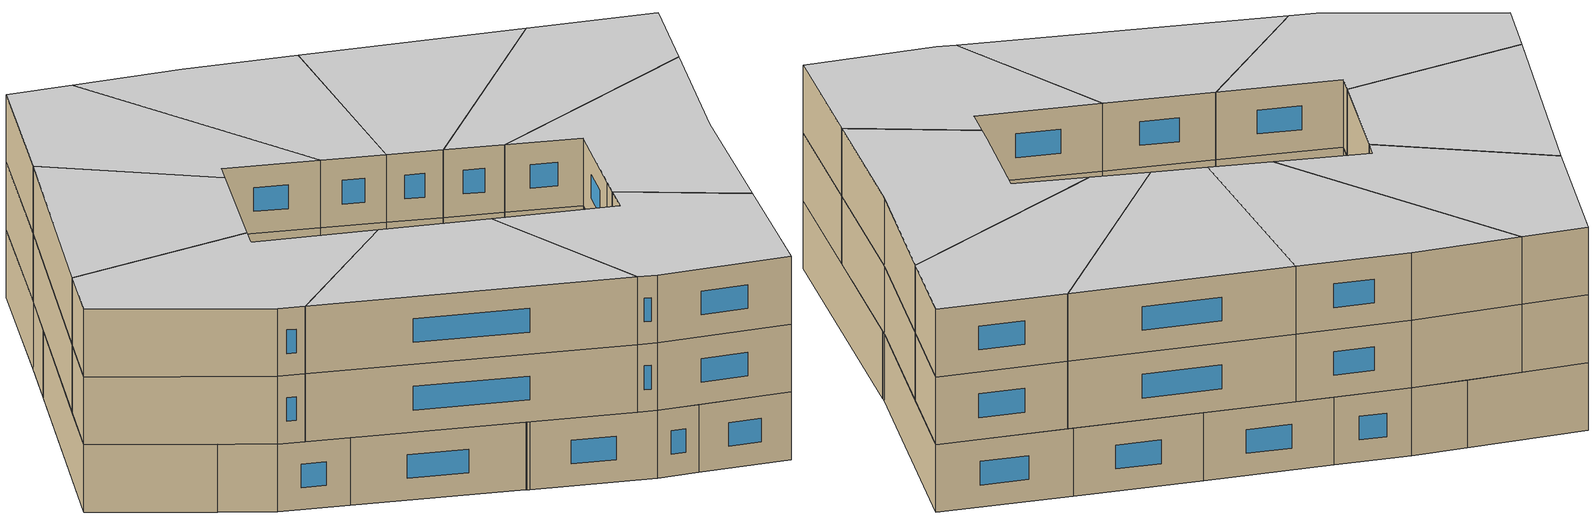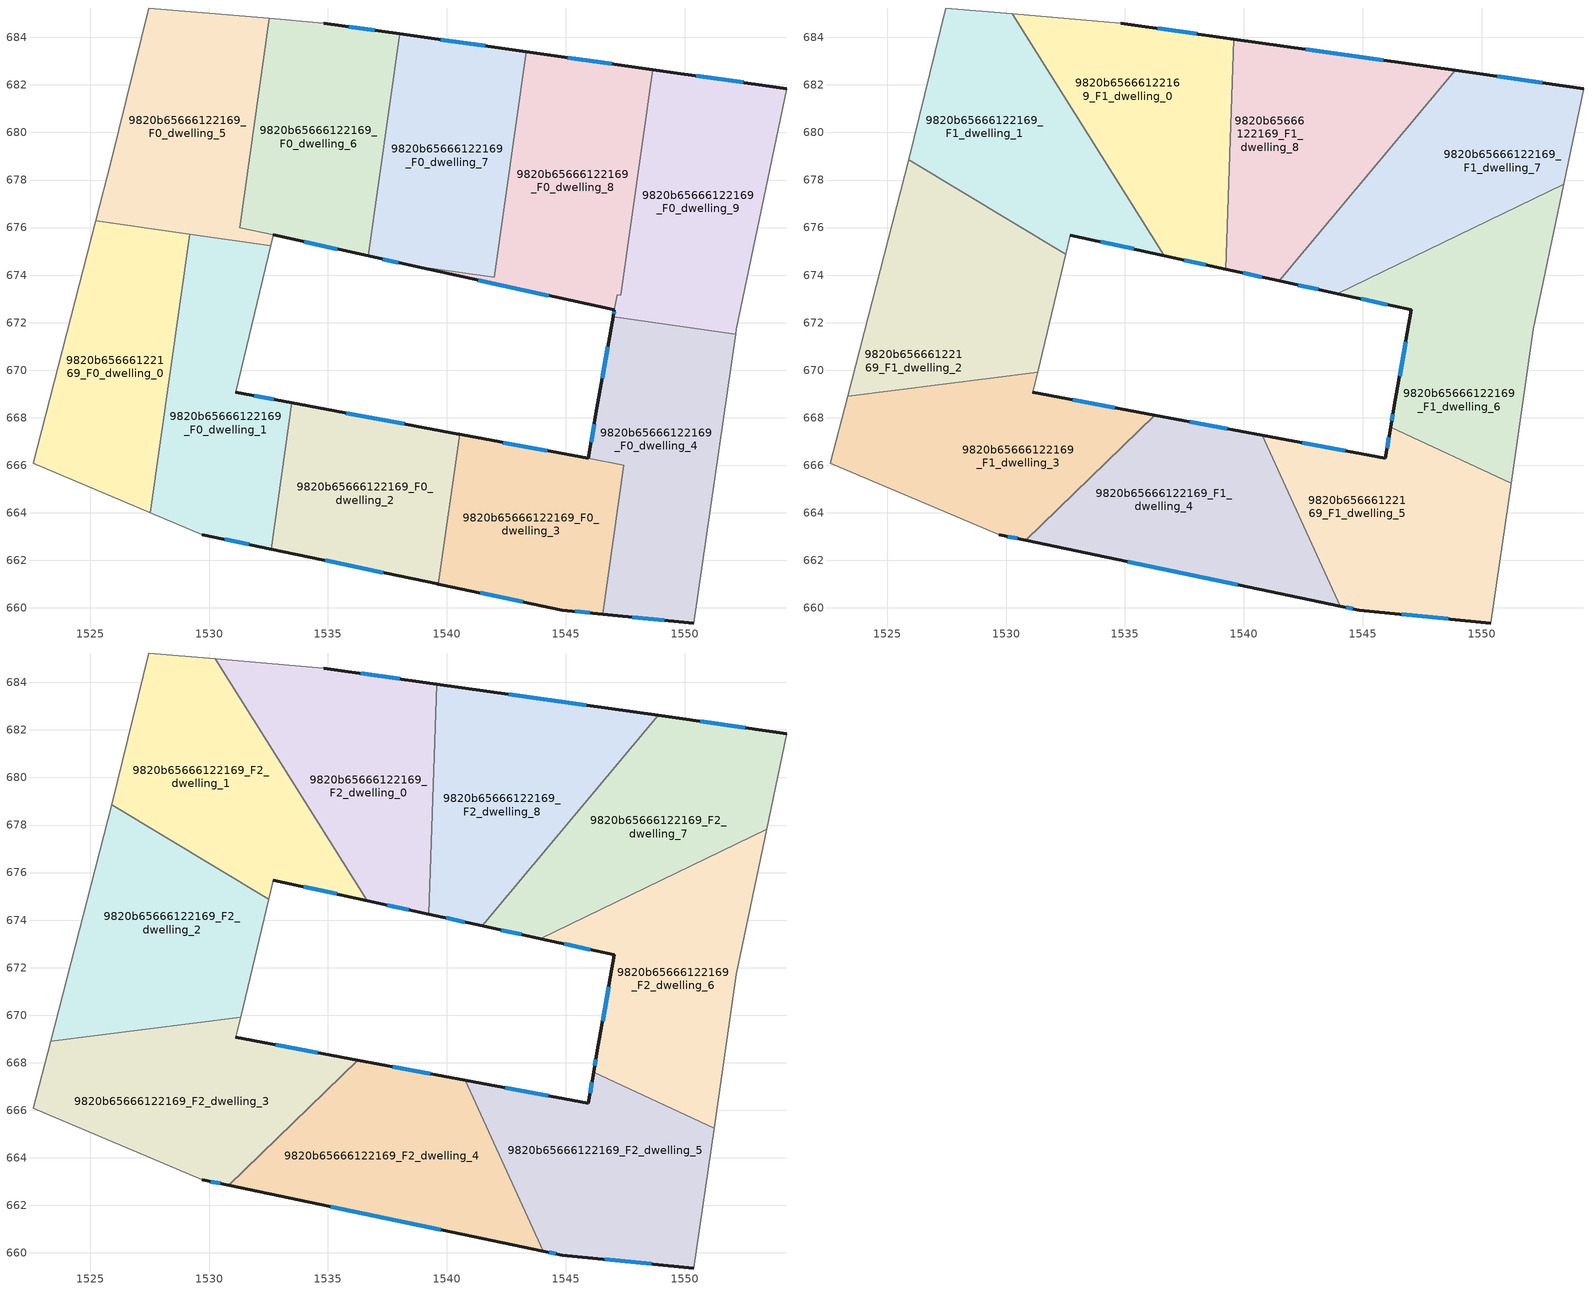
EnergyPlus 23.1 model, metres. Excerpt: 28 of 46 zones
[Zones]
9820b65666122169_F0_dwelling_0
 floor ground (EU_floor_Construction): 1529.19,675.73 1527.53,664 1522.6,666.08 1525.24,676.29 z0
 wall adiabatic (EU_wall_Construction): 1525.24,676.29 1522.6,666.08 1527.53,664 1529.19,675.73 z0:3
 wall to 9820b65666122169_F0_dwelling_5 (EU_wall_Construction): 1529.19,675.73 1525.24,676.29 z0:3
9820b65666122169_F0_dwelling_1
 floor ground (EU_floor_Construction): 1532.59,675.24 1531.13,669.07 1533.48,668.63 1532.61,662.47 1529.72,663.08 1527.53,664 1529.19,675.72 z0
 wall outside (EU_wall_Construction): 1529.72,663.08 1532.61,662.47 / 1533.48,668.63 1531.13,669.07 z0:3
 wall to 9820b65666122169_F0_dwelling_2 (EU_wall_Construction): 1532.61,662.47 1533.48,668.63 z0:3
 wall adiabatic (EU_wall_Construction): 1529.19,675.72 1527.53,664 1529.72,663.08 / 1531.13,669.07 1532.59,675.24 z0:3
 wall to 9820b65666122169_F0_dwelling_5 (EU_wall_Construction): 1532.59,675.24 1529.19,675.72 z0:3
 window (EU_Window_Construction): 1530.66,662.88 1531.67,662.67 / 1532.72,668.77 1531.9,668.92 z0.98:2.02
9820b65666122169_F0_dwelling_2
 floor ground (EU_floor_Construction): 1540.5,667.31 1540.55,667.3 1539.65,661 1539.6,661.01 1532.61,662.47 1533.48,668.63 z0
 wall outside (EU_wall_Construction): 1540.55,667.3 1540.5,667.31 1533.48,668.63 / 1532.61,662.47 1539.6,661.01 1539.65,661 z0:3
 wall to 9820b65666122169_F0_dwelling_3 (EU_wall_Construction): 1539.65,661 1540.55,667.3 z0:3
 window (EU_Window_Construction): 1538.21,667.74 1535.76,668.2 / 1534.88,662 1537.33,661.48 z0.98:2.02
9820b65666122169_F0_dwelling_3
 floor ground (EU_floor_Construction): 1547.45,666.01 1546.56,659.74 1544.85,659.91 1539.75,660.98 1539.65,661 1540.55,667.3 1540.64,667.28 z0
 wall outside (EU_wall_Construction): 1545.95,666.29 1540.64,667.28 1540.55,667.3 / 1539.65,661 1539.75,660.98 1544.85,659.91 1546.56,659.74 z0:3
 wall to 9820b65666122169_F0_dwelling_4 (EU_wall_Construction): 1547.45,666.01 1545.95,666.29 / 1546.56,659.74 1547.45,666 z0:3
 window (EU_Window_Construction): 1544.22,666.61 1542.37,666.96 / 1545.41,659.85 1546,659.79 / 1541.41,660.63 1543.19,660.25 z0.98:2.02
9820b65666122169_F0_dwelling_4
 floor ground (EU_floor_Construction): 1552.15,671.51 1550.39,659.37 1546.56,659.74 1547.45,666.01 1545.95,666.29 1546.31,668.41 1547,672.24 z0
 wall outside (EU_wall_Construction): 1546.56,659.74 1550.39,659.37 / 1547,672.24 1546.31,668.41 1545.95,666.29 z0:3
 wall to 9820b65666122169_F0_dwelling_9 (EU_wall_Construction): 1552.15,671.51 1547,672.24 z0:3
 wall adiabatic (EU_wall_Construction): 1550.39,659.37 1552.15,671.51 z0:3
 window (EU_Window_Construction): 1547.81,659.62 1549.15,659.49 / 1546.2,667.72 1546.07,666.98 / 1546.78,670.99 1546.54,669.65 z0.98:2.02
9820b65666122169_F0_dwelling_5
 floor ground (EU_floor_Construction): 1532.53,684.8 1531.28,676 1532.7,675.69 1532.59,675.24 1525.24,676.29 1525.89,678.82 1527.47,685.24 z0
 wall adiabatic (EU_wall_Construction): 1532.59,675.24 1532.69,675.69 / 1532.53,684.8 1527.47,685.24 1525.89,678.82 1525.24,676.29 z0:3
 wall to 9820b65666122169_F0_dwelling_6 (EU_wall_Construction): 1532.7,675.69 1531.28,676 1532.53,684.8 z0:3
9820b65666122169_F0_dwelling_6
 floor ground (EU_floor_Construction): 1538.01,684.15 1536.69,674.81 1531.28,676 1532.53,684.8 1534.83,684.6 z0
 wall outside (EU_wall_Construction): 1538.01,684.15 1534.83,684.6 / 1532.7,675.69 1536.69,674.81 z0:3
 wall adiabatic (EU_wall_Construction): 1534.83,684.6 1532.53,684.8 z0:3
 wall to 9820b65666122169_F0_dwelling_7 (EU_wall_Construction): 1536.69,674.81 1538.01,684.15 z0:3
 window (EU_Window_Construction): 1536.98,684.29 1535.87,684.45 / 1534,675.4 1535.39,675.1 z0.98:2.02
9820b65666122169_F0_dwelling_7
 floor ground (EU_floor_Construction): 1543.35,683.39 1542.01,673.91 1538.57,674.4 1536.69,674.81 1538.01,684.15 z0
 wall outside (EU_wall_Construction): 1536.69,674.81 1538.57,674.4 / 1543.35,683.39 1538.01,684.15 z0:3
 wall to 9820b65666122169_F0_dwelling_8 (EU_wall_Construction): 1538.57,674.4 1542.01,673.91 1543.35,683.39 z0:3
 window (EU_Window_Construction): 1537.3,674.67 1537.96,674.53 / 1541.62,683.64 1539.75,683.9 z0.98:2.02
9820b65666122169_F0_dwelling_8
 floor ground (EU_floor_Construction): 1548.67,682.64 1547.33,673.16 1547.17,673.18 1547.05,672.54 1538.57,674.4 1542.01,673.91 1543.35,683.39 z0
 wall outside (EU_wall_Construction): 1548.67,682.64 1543.35,683.39 / 1538.57,674.4 1547.05,672.54 z0:3
 wall to 9820b65666122169_F0_dwelling_9 (EU_wall_Construction): 1547.05,672.54 1547.17,673.18 1547.33,673.16 1548.67,682.64 z0:3
 window (EU_Window_Construction): 1546.94,682.89 1545.08,683.15 / 1541.33,673.79 1544.3,673.14 z0.98:2.02
 ceiling adiabatic (EU_roof_Construction): 1542.08,674.45 1548.62,682.28 1548.67,682.64 1543.35,683.39 z3
9820b65666122169_F0_dwelling_9
 floor ground (EU_floor_Construction): 1554.3,681.85 1552.18,671.72 1552.15,671.51 1547,672.24 1547.01,672.29 1547.17,673.18 1547.33,673.16 1548.67,682.64 z0
 wall outside (EU_wall_Construction): 1547.05,672.53 1547.01,672.29 1547,672.24 / 1554.3,681.85 1548.67,682.64 z0:3
 wall adiabatic (EU_wall_Construction): 1552.15,671.51 1552.18,671.72 1554.3,681.85 z0:3
 window (EU_Window_Construction): 1547.04,672.45 1547.02,672.37 / 1552.47,682.1 1550.5,682.38 z0.98:2.02
9820b65666122169_F1_dwelling_0
 floor to 9820b65666122169_F0_dwelling_6 (EU_floor_Construction): 1538.01,684.15 1536.69,674.81 1536.65,674.82 1532.13,682 1532.53,684.8 1534.83,684.6 z3
 floor to 9820b65666122169_F0_dwelling_5 (EU_floor_Construction): 1532.53,684.8 1532.13,682 1530.25,684.99 z3
 floor to 9820b65666122169_F0_dwelling_7 (EU_floor_Construction): 1539.57,683.93 1539.24,674.3 1538.57,674.4 1536.69,674.81 1538.01,684.15 z3
 floor to 9820b65666122169_F0_dwelling_8 (EU_floor_Construction): 1539.24,674.3 1539.23,674.25 1538.57,674.4 z3
 wall outside (EU_wall_Construction): 1536.65,674.82 1539.23,674.25 / 1539.57,683.93 1534.83,684.6 z3:6
 wall to 9820b65666122169_F1_dwelling_8 (EU_wall_Construction): 1539.23,674.25 1539.57,683.93 z3:6
 wall to 9820b65666122169_F1_dwelling_1 (EU_wall_Construction): 1530.25,684.99 1536.65,674.82 z3:6
 wall adiabatic (EU_wall_Construction): 1534.83,684.6 1530.25,684.99 z3:6
 window (EU_Window_Construction): 1537.49,674.63 1538.39,674.44 / 1538.03,684.14 1536.37,684.38 z3.98:5.02
9820b65666122169_F1_dwelling_1
 floor outside (EU_floor_Construction): 1536.65,674.82 1532.69,675.69 1531.28,676 z3
 floor to 9820b65666122169_F0_dwelling_5 (EU_floor_Construction): 1530.25,684.99 1532.13,682 1531.28,676 1532.69,675.69 1532.59,675.24 1531.69,675.37 1525.9,678.85 1527.47,685.24 z3
 floor to 9820b65666122169_F0_dwelling_6 (EU_floor_Construction): 1532.13,682 1536.65,674.82 1531.28,676 z3
 floor to 9820b65666122169_F0_dwelling_1 (EU_floor_Construction): 1532.59,675.24 1532.5,674.88 1531.69,675.36 z3
 wall outside (EU_wall_Construction): 1532.69,675.69 1536.65,674.82 z3:6
 wall adiabatic (EU_wall_Construction): 1532.5,674.88 1532.69,675.69 / 1530.25,684.99 1527.47,685.24 1525.9,678.85 z3:6
 wall to 9820b65666122169_F1_dwelling_2 (EU_wall_Construction): 1525.9,678.85 1532.5,674.88 z3:6
 window (EU_Window_Construction): 1533.98,675.4 1535.36,675.1 z3.98:5.02
9820b65666122169_F1_dwelling_2
 floor to 9820b65666122169_F0_dwelling_0 (EU_floor_Construction): 1529.19,675.73 1528.31,669.53 1523.33,668.9 1525.24,676.29 z3
 floor to 9820b65666122169_F0_dwelling_1 (EU_floor_Construction): 1532.5,674.88 1531.33,669.91 1528.31,669.53 1529.19,675.72 1531.69,675.36 z3
 floor to 9820b65666122169_F0_dwelling_5 (EU_floor_Construction): 1531.69,675.37 1525.24,676.29 1525.9,678.85 z3
 wall adiabatic (EU_wall_Construction): 1531.33,669.91 1532.5,674.88 / 1525.9,678.85 1523.33,668.9 z3:6
 wall to 9820b65666122169_F1_dwelling_3 (EU_wall_Construction): 1523.33,668.9 1531.33,669.91 z3:6
9820b65666122169_F1_dwelling_3
 floor to 9820b65666122169_F0_dwelling_1 (EU_floor_Construction): 1533.48,668.63 1532.95,664.91 1530.83,662.85 1529.72,663.08 1527.53,664 1528.31,669.53 1531.33,669.91 1531.13,669.07 z3
 floor to 9820b65666122169_F0_dwelling_0 (EU_floor_Construction): 1528.31,669.53 1527.53,664 1522.6,666.08 1523.33,668.9 z3
 floor to 9820b65666122169_F0_dwelling_2 (EU_floor_Construction): 1536.24,668.11 1532.95,664.91 1533.48,668.63 z3
 wall outside (EU_wall_Construction): 1536.24,668.11 1531.13,669.07 / 1529.72,663.08 1530.83,662.85 z3:6
 wall adiabatic (EU_wall_Construction): 1523.33,668.9 1522.6,666.08 1529.72,663.08 / 1531.13,669.07 1531.33,669.91 z3:6
 wall to 9820b65666122169_F1_dwelling_4 (EU_wall_Construction): 1530.83,662.85 1536.24,668.11 z3:6
 window (EU_Window_Construction): 1534.58,668.42 1532.8,668.75 / 1530.08,663 1530.47,662.92 z3.98:5.02
9820b65666122169_F1_dwelling_4
 floor to 9820b65666122169_F0_dwelling_2 (EU_floor_Construction): 1540.5,667.31 1540.51,667.31 1540.54,667.3 1539.65,661 1539.6,661.01 1532.61,662.47 1532.95,664.91 1536.24,668.11 z3
 floor to 9820b65666122169_F0_dwelling_1 (EU_floor_Construction): 1532.95,664.91 1532.61,662.47 1530.83,662.85 z3
 floor to 9820b65666122169_F0_dwelling_3 (EU_floor_Construction): 1540.78,667.26 1544.05,660.07 1539.75,660.98 1539.66,660.99 1539.65,661 1540.54,667.3 1540.57,667.3 1540.64,667.28 z3
 wall outside (EU_wall_Construction): 1540.78,667.26 1536.24,668.11 / 1530.83,662.85 1544.05,660.07 z3:6
 wall to 9820b65666122169_F1_dwelling_5 (EU_wall_Construction): 1544.05,660.07 1540.78,667.26 z3:6
 window (EU_Window_Construction): 1539.3,667.53 1537.72,667.83 / 1535.13,661.94 1539.75,660.97 z3.98:5.02
9820b65666122169_F1_dwelling_5
 floor to 9820b65666122169_F0_dwelling_3 (EU_floor_Construction): 1547.45,666 1546.56,659.74 1544.85,659.91 1544.05,660.07 1540.78,667.26 1545.95,666.29 z3
 floor to 9820b65666122169_F0_dwelling_4 (EU_floor_Construction): 1551.24,665.24 1550.39,659.37 1546.56,659.74 1547.45,666.01 1545.95,666.29 1546.18,667.61 z3
 wall outside (EU_wall_Construction): 1544.05,660.07 1544.85,659.91 1550.39,659.37 / 1546.18,667.61 1545.95,666.29 1540.78,667.26 z3:6
 wall to 9820b65666122169_F1_dwelling_6 (EU_wall_Construction): 1551.24,665.24 1546.18,667.61 z3:6
 wall adiabatic (EU_wall_Construction): 1550.39,659.37 1551.24,665.24 z3:6
 window (EU_Window_Construction): 1544.31,660.02 1544.59,659.96 / 1544.27,666.6 1542.46,666.94 / 1546.1,667.18 1546.03,666.71 / 1546.65,659.73 1548.59,659.54 z3.98:5.02
9820b65666122169_F1_dwelling_6
 floor to 9820b65666122169_F0_dwelling_4 (EU_floor_Construction): 1552.15,671.51 1551.24,665.24 1546.18,667.61 1546.31,668.41 1547,672.24 z3
 floor to 9820b65666122169_F0_dwelling_9 (EU_floor_Construction): 1553.46,677.83 1552.18,671.72 1552.15,671.51 1547,672.24 1547.01,672.28 1547.01,672.31 1547.17,673.18 1547.33,673.16 1547.59,674.99 z3
 floor to 9820b65666122169_F0_dwelling_8 (EU_floor_Construction): 1547.59,674.99 1547.33,673.16 1547.17,673.18 1547.05,672.54 1543.93,673.22 z3
 wall outside (EU_wall_Construction): 1543.93,673.22 1547.05,672.54 1546.31,668.41 1546.18,667.61 z3:6
 wall to 9820b65666122169_F1_dwelling_7 (EU_wall_Construction): 1553.46,677.83 1543.93,673.22 z3:6
 wall adiabatic (EU_wall_Construction): 1551.24,665.24 1552.18,671.72 1553.46,677.83 z3:6
 window (EU_Window_Construction): 1546.27,668.15 1546.22,667.87 / 1546.81,671.19 1546.55,669.75 / 1544.94,673 1546.04,672.76 z3.98:5.02
9820b65666122169_F1_dwelling_7
 floor to 9820b65666122169_F0_dwelling_9 (EU_floor_Construction): 1554.3,681.85 1553.46,677.83 1547.59,674.99 1548.62,682.28 1548.9,682.61 z3
 floor to 9820b65666122169_F0_dwelling_7 (EU_floor_Construction): 1542.08,674.45 1542.01,673.91 1541.67,673.96 z3
 floor to 9820b65666122169_F0_dwelling_8 (EU_floor_Construction): 1548.62,682.28 1547.59,674.99 1543.93,673.22 1541.5,673.75 1541.67,673.96 1542.01,673.91 1542.08,674.45 z3
 wall outside (EU_wall_Construction): 1541.5,673.75 1543.93,673.22 / 1554.3,681.85 1548.9,682.61 z3:6
 wall to 9820b65666122169_F1_dwelling_8 (EU_wall_Construction): 1548.9,682.61 1541.5,673.75 z3:6
 wall adiabatic (EU_wall_Construction): 1553.46,677.83 1554.3,681.85 z3:6
 window (EU_Window_Construction): 1542.29,673.58 1543.14,673.4 / 1552.54,682.09 1550.66,682.36 z3.98:5.02
9820b65666122169_F1_dwelling_8
 floor to 9820b65666122169_F0_dwelling_7 (EU_floor_Construction): 1543.35,683.39 1542.08,674.45 1541.67,673.96 1539.24,674.3 1539.57,683.93 z3
 floor to 9820b65666122169_F0_dwelling_8 (EU_floor_Construction): 1541.67,673.96 1541.5,673.75 1539.23,674.25 1539.24,674.3 z3
 floor to 9820b65666122169_F0_dwelling_9 (EU_floor_Construction): 1548.9,682.61 1548.62,682.28 1548.67,682.64 z3
 floor adiabatic (EU_floor_Construction): 1548.9,682.61 1548.67,682.64 1548.62,682.28 1542.08,674.45 1543.35,683.39 z3
 wall outside (EU_wall_Construction): 1539.23,674.25 1541.5,673.75 / 1548.9,682.61 1539.57,683.93 z3:6
 window (EU_Window_Construction): 1539.97,674.09 1540.76,673.92 / 1545.86,683.04 1542.61,683.5 z3.98:5.02
9820b65666122169_F2_dwelling_0
 floor to 9820b65666122169_F1_dwelling_0 (EU_floor_Construction): 1539.57,683.93 1539.23,674.25 1536.65,674.82 1530.25,684.99 1534.83,684.6 z6
 wall outside (EU_wall_Construction): 1536.65,674.82 1539.23,674.25 / 1539.57,683.93 1534.83,684.6 z6:9
 wall to 9820b65666122169_F2_dwelling_8 (EU_wall_Construction): 1539.23,674.25 1539.57,683.93 z6:9
 wall to 9820b65666122169_F2_dwelling_1 (EU_wall_Construction): 1530.25,684.99 1536.65,674.82 z6:9
 wall adiabatic (EU_wall_Construction): 1534.83,684.6 1530.25,684.99 z6:9
 window (EU_Window_Construction): 1537.49,674.63 1538.39,674.44 / 1538.03,684.14 1536.37,684.38 z6.98:8.02
 ceiling to 9820b65666122169_F3_dwelling_0 (EU_floor_Construction): 1539.23,674.25 1539.57,683.93 1534.83,684.6 1530.25,684.99 1536.65,674.82 z9
9820b65666122169_F2_dwelling_1
 floor to 9820b65666122169_F1_dwelling_1 (EU_floor_Construction): 1530.25,684.99 1536.65,674.82 1532.69,675.69 1532.5,674.88 1525.9,678.85 1527.47,685.24 z6
 wall outside (EU_wall_Construction): 1532.69,675.69 1536.65,674.82 z6:9
 wall adiabatic (EU_wall_Construction): 1532.5,674.88 1532.69,675.69 / 1530.25,684.99 1527.47,685.24 1525.9,678.85 z6:9
 wall to 9820b65666122169_F2_dwelling_2 (EU_wall_Construction): 1525.9,678.85 1532.5,674.88 z6:9
 window (EU_Window_Construction): 1533.98,675.4 1535.36,675.1 z6.98:8.02
 ceiling to 9820b65666122169_F3_dwelling_1 (EU_floor_Construction): 1536.65,674.82 1530.25,684.99 1527.47,685.24 1525.9,678.85 1532.5,674.88 1532.69,675.69 z9
9820b65666122169_F2_dwelling_2
 floor to 9820b65666122169_F1_dwelling_2 (EU_floor_Construction): 1532.5,674.88 1531.33,669.91 1523.33,668.9 1525.9,678.85 z6
 wall adiabatic (EU_wall_Construction): 1531.33,669.91 1532.5,674.88 / 1525.9,678.85 1523.33,668.9 z6:9
 wall to 9820b65666122169_F2_dwelling_3 (EU_wall_Construction): 1523.33,668.9 1531.33,669.91 z6:9
 ceiling to 9820b65666122169_F3_dwelling_2 (EU_floor_Construction): 1531.33,669.91 1532.5,674.88 1525.9,678.85 1523.33,668.9 z9
9820b65666122169_F2_dwelling_3
 floor to 9820b65666122169_F1_dwelling_3 (EU_floor_Construction): 1536.24,668.11 1530.83,662.85 1529.72,663.08 1522.6,666.08 1523.33,668.9 1531.33,669.91 1531.13,669.07 z6
 wall outside (EU_wall_Construction): 1536.24,668.11 1531.13,669.07 / 1529.72,663.08 1530.83,662.85 z6:9
 wall adiabatic (EU_wall_Construction): 1523.33,668.9 1522.6,666.08 1529.72,663.08 / 1531.13,669.07 1531.33,669.91 z6:9
 wall to 9820b65666122169_F2_dwelling_4 (EU_wall_Construction): 1530.83,662.85 1536.24,668.11 z6:9
 window (EU_Window_Construction): 1534.58,668.42 1532.8,668.75 / 1530.08,663 1530.47,662.92 z6.98:8.02
 ceiling to 9820b65666122169_F3_dwelling_3 (EU_floor_Construction): 1536.24,668.11 1531.13,669.07 1531.33,669.91 1523.33,668.9 1522.6,666.08 1529.72,663.08 1530.83,662.85 z9
9820b65666122169_F2_dwelling_4
 floor to 9820b65666122169_F1_dwelling_4 (EU_floor_Construction): 1540.78,667.26 1544.05,660.07 1530.83,662.85 1536.24,668.11 z6
 wall outside (EU_wall_Construction): 1540.78,667.26 1536.24,668.11 / 1530.83,662.85 1544.05,660.07 z6:9
 wall to 9820b65666122169_F2_dwelling_5 (EU_wall_Construction): 1544.05,660.07 1540.78,667.26 z6:9
 window (EU_Window_Construction): 1539.3,667.53 1537.72,667.83 / 1535.13,661.94 1539.75,660.97 z6.98:8.02
 ceiling to 9820b65666122169_F3_dwelling_4 (EU_floor_Construction): 1544.05,660.07 1540.78,667.26 1536.24,668.11 1530.83,662.85 z9
9820b65666122169_F2_dwelling_5
 floor to 9820b65666122169_F1_dwelling_5 (EU_floor_Construction): 1551.24,665.24 1550.39,659.37 1544.85,659.91 1544.05,660.07 1540.78,667.26 1545.95,666.29 1546.18,667.61 z6
 wall outside (EU_wall_Construction): 1544.05,660.07 1544.85,659.91 1550.39,659.37 / 1546.18,667.61 1545.95,666.29 1540.78,667.26 z6:9
 wall to 9820b65666122169_F2_dwelling_6 (EU_wall_Construction): 1551.24,665.24 1546.18,667.61 z6:9
 wall adiabatic (EU_wall_Construction): 1550.39,659.37 1551.24,665.24 z6:9
 window (EU_Window_Construction): 1544.31,660.02 1544.59,659.96 / 1544.27,666.6 1542.46,666.94 / 1546.1,667.18 1546.03,666.71 / 1546.65,659.73 1548.59,659.54 z6.98:8.02
 ceiling to 9820b65666122169_F3_dwelling_5 (EU_floor_Construction): 1550.39,659.37 1551.24,665.24 1546.18,667.61 1545.95,666.29 1540.78,667.26 1544.05,660.07 1544.85,659.91 z9
9820b65666122169_F2_dwelling_6
 floor to 9820b65666122169_F1_dwelling_6 (EU_floor_Construction): 1553.46,677.83 1552.18,671.72 1551.24,665.24 1546.18,667.61 1546.31,668.41 1547.05,672.54 1543.93,673.22 z6
 wall outside (EU_wall_Construction): 1543.93,673.22 1547.05,672.54 1546.31,668.41 1546.18,667.61 z6:9
 wall to 9820b65666122169_F2_dwelling_7 (EU_wall_Construction): 1553.46,677.83 1543.93,673.22 z6:9
 wall adiabatic (EU_wall_Construction): 1551.24,665.24 1552.18,671.72 1553.46,677.83 z6:9
 window (EU_Window_Construction): 1546.27,668.15 1546.22,667.87 / 1546.81,671.19 1546.55,669.75 / 1544.94,673 1546.04,672.76 z6.98:8.02
 ceiling to 9820b65666122169_F3_dwelling_6 (EU_floor_Construction): 1551.24,665.24 1552.18,671.72 1553.46,677.83 1543.93,673.22 1547.05,672.54 1546.31,668.41 1546.18,667.61 z9
9820b65666122169_F2_dwelling_7
 floor to 9820b65666122169_F1_dwelling_7 (EU_floor_Construction): 1554.3,681.85 1553.46,677.83 1543.93,673.22 1541.5,673.75 1548.9,682.61 z6
 wall outside (EU_wall_Construction): 1541.5,673.75 1543.93,673.22 / 1554.3,681.85 1548.9,682.61 z6:9
 wall to 9820b65666122169_F2_dwelling_8 (EU_wall_Construction): 1548.9,682.61 1541.5,673.75 z6:9
 wall adiabatic (EU_wall_Construction): 1553.46,677.83 1554.3,681.85 z6:9
 window (EU_Window_Construction): 1542.29,673.58 1543.14,673.4 / 1552.54,682.09 1550.66,682.36 z6.98:8.02
 ceiling to 9820b65666122169_F3_dwelling_7 (EU_floor_Construction): 1553.46,677.83 1554.3,681.85 1548.9,682.61 1541.5,673.75 1543.93,673.22 z9
9820b65666122169_F2_dwelling_8
 floor to 9820b65666122169_F1_dwelling_8 (EU_floor_Construction): 1548.9,682.61 1541.5,673.75 1539.23,674.25 1539.57,683.93 z6
 wall outside (EU_wall_Construction): 1539.23,674.25 1541.5,673.75 / 1548.9,682.61 1539.57,683.93 z6:9
 window (EU_Window_Construction): 1539.97,674.09 1540.76,673.92 / 1545.86,683.04 1542.61,683.5 z6.98:8.02
 ceiling to 9820b65666122169_F3_dwelling_8 (EU_floor_Construction): 1541.5,673.75 1548.9,682.61 1539.57,683.93 1539.23,674.25 z9
[Building]
EU S2 Campaign: North Axis=0; Terrain=City; Solar Distribution=FullExterior
[Site:Location]
Bologna: Latitude=44.5; Longitude=11.25; Time Zone=1; Elevation=37
[SizingPeriod:WeatherFileDays]
AnnualSizingPeriod: Begin Month=1; Begin Day of Month=1; End Month=12; End Day of Month=31; Day of Week for Start Day=Monday; Use Weather File Daylight Saving Period=No; Use Weather File Rain and Snow Indicators=No
[MATERIAL]
EU_InternalMass_Material: Roughness=MediumRough; Thickness=0.1; Conductivity=1; Density=1800; Specific Heat=900; Thermal Absorptance=0.9; Solar Absorptance=0.7; Visible Absorptance=0.7
[MATERIAL:NOMASS] Roughness=MediumRough; Thermal Absorptance=0.9; Solar Absorptance=0.7; Visible Absorptance=0.7
Name | Thermal Resistance
EU_wall_NoMass | 0.905828
EU_roof_NoMass | 0.37593
EU_floor_NoMass | 0.67114
[WINDOWMATERIAL:SIMPLEGLAZINGSYSTEM]
EU_Window_SimpleGlazing: UFactor=4.52486; Solar Heat Gain Coefficient=0.85; Visible Transmittance=0.85
[CONSTRUCTION]
EU_wall_Construction: EU_wall_NoMass
EU_roof_Construction: EU_roof_NoMass
EU_floor_Construction: EU_floor_NoMass
EU_Window_Construction: EU_Window_SimpleGlazing
EU_InternalMass_Construction: EU_InternalMass_Material
[ZONE] Type=1; Multiplier=1; Ceiling Height=autocalculate; Floor Area=autocalculate; Part of Total Floor Area=Yes
Name | Volume
9820b65666122169_F0_dwelling_0 | 154.436
9820b65666122169_F1_dwelling_0; 9820b65666122169_F2_dwelling_0 | 171.598
9820b65666122169_F0_dwelling_1 | 154.401
9820b65666122169_F1_dwelling_1; 9820b65666122169_F2_dwelling_1 | 171.623
9820b65666122169_F0_dwelling_2 | 135.55
9820b65666122169_F1_dwelling_2; 9820b65666122169_F2_dwelling_2 | 171.595
9820b65666122169_F0_dwelling_3 | 135.114
9820b65666122169_F1_dwelling_3; 9820b65666122169_F2_dwelling_3 | 171.621
9820b65666122169_F0_dwelling_4 | 169.349
9820b65666122169_F1_dwelling_4; 9820b65666122169_F2_dwelling_4 | 171.599
9820b65666122169_F0_dwelling_5 | 156.703
9820b65666122169_F1_dwelling_5; 9820b65666122169_F2_dwelling_5 | 171.614
9820b65666122169_F0_dwelling_6 | 152.221
9820b65666122169_F1_dwelling_6; 9820b65666122169_F2_dwelling_6 | 171.615
9820b65666122169_F0_dwelling_7 | 154.478
9820b65666122169_F1_dwelling_7; 9820b65666122169_F2_dwelling_7 | 171.602
9820b65666122169_F0_dwelling_8 | 162.919
9820b65666122169_F1_dwelling_8; 9820b65666122169_F2_dwelling_8 | 171.609
9820b65666122169_F0_dwelling_9 | 169.274
[INTERNALMASS] Construction=EU_InternalMass_Construction
Name | Zone or ZoneList | Surface Area
9820b65666122169_F0_dwelling_0_EU_InternalMass | 9820b65666122169_F0_dwelling_0 | 51.4787
9820b65666122169_F0_dwelling_1_EU_InternalMass | 9820b65666122169_F0_dwelling_1 | 51.4671
9820b65666122169_F0_dwelling_2_EU_InternalMass | 9820b65666122169_F0_dwelling_2 | 45.1818
9820b65666122169_F0_dwelling_3_EU_InternalMass | 9820b65666122169_F0_dwelling_3 | 45.0384
9820b65666122169_F0_dwelling_4_EU_InternalMass | 9820b65666122169_F0_dwelling_4 | 56.4462
9820b65666122169_F0_dwelling_5_EU_InternalMass | 9820b65666122169_F0_dwelling_5 | 52.2351
9820b65666122169_F0_dwelling_6_EU_InternalMass | 9820b65666122169_F0_dwelling_6 | 50.7519
9820b65666122169_F0_dwelling_7_EU_InternalMass | 9820b65666122169_F0_dwelling_7 | 51.493
9820b65666122169_F0_dwelling_8_EU_InternalMass | 9820b65666122169_F0_dwelling_8 | 54.306
9820b65666122169_F0_dwelling_9_EU_InternalMass | 9820b65666122169_F0_dwelling_9 | 56.4284
9820b65666122169_F1_dwelling_0_EU_InternalMass | 9820b65666122169_F1_dwelling_0 | 57.1995
9820b65666122169_F1_dwelling_1_EU_InternalMass | 9820b65666122169_F1_dwelling_1 | 57.2081
9820b65666122169_F1_dwelling_2_EU_InternalMass | 9820b65666122169_F1_dwelling_2 | 57.1983
9820b65666122169_F1_dwelling_3_EU_InternalMass | 9820b65666122169_F1_dwelling_3 | 57.2068
9820b65666122169_F1_dwelling_4_EU_InternalMass | 9820b65666122169_F1_dwelling_4 | 57.1999
9820b65666122169_F1_dwelling_5_EU_InternalMass | 9820b65666122169_F1_dwelling_5 | 57.2049
9820b65666122169_F1_dwelling_6_EU_InternalMass | 9820b65666122169_F1_dwelling_6 | 57.2048
9820b65666122169_F1_dwelling_7_EU_InternalMass | 9820b65666122169_F1_dwelling_7 | 57.2003
9820b65666122169_F1_dwelling_8_EU_InternalMass | 9820b65666122169_F1_dwelling_8 | 57.2032
9820b65666122169_F2_dwelling_0_EU_InternalMass | 9820b65666122169_F2_dwelling_0 | 57.1995
9820b65666122169_F2_dwelling_1_EU_InternalMass | 9820b65666122169_F2_dwelling_1 | 57.2081
9820b65666122169_F2_dwelling_2_EU_InternalMass | 9820b65666122169_F2_dwelling_2 | 57.1983
9820b65666122169_F2_dwelling_3_EU_InternalMass | 9820b65666122169_F2_dwelling_3 | 57.2068
9820b65666122169_F2_dwelling_4_EU_InternalMass | 9820b65666122169_F2_dwelling_4 | 57.1999
9820b65666122169_F2_dwelling_5_EU_InternalMass | 9820b65666122169_F2_dwelling_5 | 57.2049
9820b65666122169_F2_dwelling_6_EU_InternalMass | 9820b65666122169_F2_dwelling_6 | 57.2048
9820b65666122169_F2_dwelling_7_EU_InternalMass | 9820b65666122169_F2_dwelling_7 | 57.2003
9820b65666122169_F2_dwelling_8_EU_InternalMass | 9820b65666122169_F2_dwelling_8 | 57.2032
[OTHEREQUIPMENT] Fuel Type=Electricity; Design Level Calculation Method=Watts/Area; Power per Zone Floor Area=1; Fraction Latent=0; Fraction Radiant=0; Fraction Lost=0; Carbon Dioxide Generation Rate=0; EndUse Subcategory=EU_Step8_InternalGains
Name | Zone or ZoneList or Space or SpaceList | Schedule
EU_Step8_InternalGain_9820b65666122169_F0_dwelling_0_f000 | 9820b65666122169_F0_dwelling_0 | EU_Step8_GainSchedule_9820b65666122169_F0_dwelling_0_f000
EU_Step8_InternalGain_9820b65666122169_F0_dwelling_1_f000 | 9820b65666122169_F0_dwelling_1 | EU_Step8_GainSchedule_9820b65666122169_F0_dwelling_1_f000
EU_Step8_InternalGain_9820b65666122169_F0_dwelling_2_f000 | 9820b65666122169_F0_dwelling_2 | EU_Step8_GainSchedule_9820b65666122169_F0_dwelling_2_f000
EU_Step8_InternalGain_9820b65666122169_F0_dwelling_3_f000 | 9820b65666122169_F0_dwelling_3 | EU_Step8_GainSchedule_9820b65666122169_F0_dwelling_3_f000
EU_Step8_InternalGain_9820b65666122169_F0_dwelling_4_f000 | 9820b65666122169_F0_dwelling_4 | EU_Step8_GainSchedule_9820b65666122169_F0_dwelling_4_f000
EU_Step8_InternalGain_9820b65666122169_F0_dwelling_5_f000 | 9820b65666122169_F0_dwelling_5 | EU_Step8_GainSchedule_9820b65666122169_F0_dwelling_5_f000
EU_Step8_InternalGain_9820b65666122169_F0_dwelling_6_f000 | 9820b65666122169_F0_dwelling_6 | EU_Step8_GainSchedule_9820b65666122169_F0_dwelling_6_f000
EU_Step8_InternalGain_9820b65666122169_F0_dwelling_7_f000 | 9820b65666122169_F0_dwelling_7 | EU_Step8_GainSchedule_9820b65666122169_F0_dwelling_7_f000
EU_Step8_InternalGain_9820b65666122169_F0_dwelling_8_f000 | 9820b65666122169_F0_dwelling_8 | EU_Step8_GainSchedule_9820b65666122169_F0_dwelling_8_f000
EU_Step8_InternalGain_9820b65666122169_F0_dwelling_9_f000 | 9820b65666122169_F0_dwelling_9 | EU_Step8_GainSchedule_9820b65666122169_F0_dwelling_9_f000
EU_Step8_InternalGain_9820b65666122169_F1_dwelling_0_f000 | 9820b65666122169_F1_dwelling_0 | EU_Step8_GainSchedule_9820b65666122169_F1_dwelling_0_f000
EU_Step8_InternalGain_9820b65666122169_F1_dwelling_1_f000 | 9820b65666122169_F1_dwelling_1 | EU_Step8_GainSchedule_9820b65666122169_F1_dwelling_1_f000
EU_Step8_InternalGain_9820b65666122169_F1_dwelling_2_f000 | 9820b65666122169_F1_dwelling_2 | EU_Step8_GainSchedule_9820b65666122169_F1_dwelling_2_f000
EU_Step8_InternalGain_9820b65666122169_F1_dwelling_3_f000 | 9820b65666122169_F1_dwelling_3 | EU_Step8_GainSchedule_9820b65666122169_F1_dwelling_3_f000
EU_Step8_InternalGain_9820b65666122169_F1_dwelling_4_f000 | 9820b65666122169_F1_dwelling_4 | EU_Step8_GainSchedule_9820b65666122169_F1_dwelling_4_f000
EU_Step8_InternalGain_9820b65666122169_F1_dwelling_5_f000 | 9820b65666122169_F1_dwelling_5 | EU_Step8_GainSchedule_9820b65666122169_F1_dwelling_5_f000
EU_Step8_InternalGain_9820b65666122169_F1_dwelling_6_f000 | 9820b65666122169_F1_dwelling_6 | EU_Step8_GainSchedule_9820b65666122169_F1_dwelling_6_f000
EU_Step8_InternalGain_9820b65666122169_F1_dwelling_7_f000 | 9820b65666122169_F1_dwelling_7 | EU_Step8_GainSchedule_9820b65666122169_F1_dwelling_7_f000
EU_Step8_InternalGain_9820b65666122169_F1_dwelling_8_f000 | 9820b65666122169_F1_dwelling_8 | EU_Step8_GainSchedule_9820b65666122169_F1_dwelling_8_f000
EU_Step8_InternalGain_9820b65666122169_F2_dwelling_0_f000 | 9820b65666122169_F2_dwelling_0 | EU_Step8_GainSchedule_9820b65666122169_F2_dwelling_0_f000
EU_Step8_InternalGain_9820b65666122169_F2_dwelling_1_f000 | 9820b65666122169_F2_dwelling_1 | EU_Step8_GainSchedule_9820b65666122169_F2_dwelling_1_f000
EU_Step8_InternalGain_9820b65666122169_F2_dwelling_2_f000 | 9820b65666122169_F2_dwelling_2 | EU_Step8_GainSchedule_9820b65666122169_F2_dwelling_2_f000
EU_Step8_InternalGain_9820b65666122169_F2_dwelling_3_f000 | 9820b65666122169_F2_dwelling_3 | EU_Step8_GainSchedule_9820b65666122169_F2_dwelling_3_f000
EU_Step8_InternalGain_9820b65666122169_F2_dwelling_4_f000 | 9820b65666122169_F2_dwelling_4 | EU_Step8_GainSchedule_9820b65666122169_F2_dwelling_4_f000
EU_Step8_InternalGain_9820b65666122169_F2_dwelling_5_f000 | 9820b65666122169_F2_dwelling_5 | EU_Step8_GainSchedule_9820b65666122169_F2_dwelling_5_f000
EU_Step8_InternalGain_9820b65666122169_F2_dwelling_6_f000 | 9820b65666122169_F2_dwelling_6 | EU_Step8_GainSchedule_9820b65666122169_F2_dwelling_6_f000
EU_Step8_InternalGain_9820b65666122169_F2_dwelling_7_f000 | 9820b65666122169_F2_dwelling_7 | EU_Step8_GainSchedule_9820b65666122169_F2_dwelling_7_f000
EU_Step8_InternalGain_9820b65666122169_F2_dwelling_8_f000 | 9820b65666122169_F2_dwelling_8 | EU_Step8_GainSchedule_9820b65666122169_F2_dwelling_8_f000
[ZONEVENTILATION:DESIGNFLOWRATE] Schedule=EU_AlwaysOn; Design Flow Rate Calculation Method=AirChanges/Hour; Air Changes per Hour=0.73129; Ventilation Type=Natural; Fan Pressure Rise=0; Fan Total Efficiency=1; Constant Term Coefficient=1; Temperature Term Coefficient=0; Velocity Term Coefficient=0; Velocity Squared Term Coefficient=0; Minimum Indoor Temperature=-100; Maximum Indoor Temperature=100; Delta Temperature=-100; Minimum Outdoor Temperature=-100; Maximum Outdoor Temperature=100; Maximum Wind Speed=40
Name | Zone or ZoneList or Space or SpaceList
EU_ConstantAir_9820b65666122169_F0_dwelling_0 | 9820b65666122169_F0_dwelling_0
EU_ConstantAir_9820b65666122169_F0_dwelling_1 | 9820b65666122169_F0_dwelling_1
EU_ConstantAir_9820b65666122169_F0_dwelling_2 | 9820b65666122169_F0_dwelling_2
EU_ConstantAir_9820b65666122169_F0_dwelling_3 | 9820b65666122169_F0_dwelling_3
EU_ConstantAir_9820b65666122169_F0_dwelling_4 | 9820b65666122169_F0_dwelling_4
EU_ConstantAir_9820b65666122169_F0_dwelling_5 | 9820b65666122169_F0_dwelling_5
EU_ConstantAir_9820b65666122169_F0_dwelling_6 | 9820b65666122169_F0_dwelling_6
EU_ConstantAir_9820b65666122169_F0_dwelling_7 | 9820b65666122169_F0_dwelling_7
EU_ConstantAir_9820b65666122169_F0_dwelling_8 | 9820b65666122169_F0_dwelling_8
EU_ConstantAir_9820b65666122169_F0_dwelling_9 | 9820b65666122169_F0_dwelling_9
EU_ConstantAir_9820b65666122169_F1_dwelling_0 | 9820b65666122169_F1_dwelling_0
EU_ConstantAir_9820b65666122169_F1_dwelling_1 | 9820b65666122169_F1_dwelling_1
EU_ConstantAir_9820b65666122169_F1_dwelling_2 | 9820b65666122169_F1_dwelling_2
EU_ConstantAir_9820b65666122169_F1_dwelling_3 | 9820b65666122169_F1_dwelling_3
EU_ConstantAir_9820b65666122169_F1_dwelling_4 | 9820b65666122169_F1_dwelling_4
EU_ConstantAir_9820b65666122169_F1_dwelling_5 | 9820b65666122169_F1_dwelling_5
EU_ConstantAir_9820b65666122169_F1_dwelling_6 | 9820b65666122169_F1_dwelling_6
EU_ConstantAir_9820b65666122169_F1_dwelling_7 | 9820b65666122169_F1_dwelling_7
EU_ConstantAir_9820b65666122169_F1_dwelling_8 | 9820b65666122169_F1_dwelling_8
EU_ConstantAir_9820b65666122169_F2_dwelling_0 | 9820b65666122169_F2_dwelling_0
EU_ConstantAir_9820b65666122169_F2_dwelling_1 | 9820b65666122169_F2_dwelling_1
EU_ConstantAir_9820b65666122169_F2_dwelling_2 | 9820b65666122169_F2_dwelling_2
EU_ConstantAir_9820b65666122169_F2_dwelling_3 | 9820b65666122169_F2_dwelling_3
EU_ConstantAir_9820b65666122169_F2_dwelling_4 | 9820b65666122169_F2_dwelling_4
EU_ConstantAir_9820b65666122169_F2_dwelling_5 | 9820b65666122169_F2_dwelling_5
EU_ConstantAir_9820b65666122169_F2_dwelling_6 | 9820b65666122169_F2_dwelling_6
EU_ConstantAir_9820b65666122169_F2_dwelling_7 | 9820b65666122169_F2_dwelling_7
EU_ConstantAir_9820b65666122169_F2_dwelling_8 | 9820b65666122169_F2_dwelling_8
[HVACTEMPLATE:THERMOSTAT] Constant Heating Setpoint=20; Constant Cooling Setpoint=50
EU_HeatOnly_9820b65666122169_F0_dwelling_0; EU_HeatOnly_9820b65666122169_F0_dwelling_1; EU_HeatOnly_9820b65666122169_F0_dwelling_2; EU_HeatOnly_9820b65666122169_F0_dwelling_3; EU_HeatOnly_9820b65666122169_F0_dwelling_4; EU_HeatOnly_9820b65666122169_F0_dwelling_5; EU_HeatOnly_9820b65666122169_F0_dwelling_6; EU_HeatOnly_9820b65666122169_F0_dwelling_7; EU_HeatOnly_9820b65666122169_F0_dwelling_8; EU_HeatOnly_9820b65666122169_F0_dwelling_9; EU_HeatOnly_9820b65666122169_F1_dwelling_0; EU_HeatOnly_9820b65666122169_F1_dwelling_1; EU_HeatOnly_9820b65666122169_F1_dwelling_2; EU_HeatOnly_9820b65666122169_F1_dwelling_3; EU_HeatOnly_9820b65666122169_F1_dwelling_4; EU_HeatOnly_9820b65666122169_F1_dwelling_5; EU_HeatOnly_9820b65666122169_F1_dwelling_6; EU_HeatOnly_9820b65666122169_F1_dwelling_7; EU_HeatOnly_9820b65666122169_F1_dwelling_8; EU_HeatOnly_9820b65666122169_F2_dwelling_0; EU_HeatOnly_9820b65666122169_F2_dwelling_1; EU_HeatOnly_9820b65666122169_F2_dwelling_2; EU_HeatOnly_9820b65666122169_F2_dwelling_3; EU_HeatOnly_9820b65666122169_F2_dwelling_4; EU_HeatOnly_9820b65666122169_F2_dwelling_5; EU_HeatOnly_9820b65666122169_F2_dwelling_6; EU_HeatOnly_9820b65666122169_F2_dwelling_7; EU_HeatOnly_9820b65666122169_F2_dwelling_8; EU_HeatOnly_9820b65666122169_F3_dwelling_0; EU_HeatOnly_9820b65666122169_F3_dwelling_1; EU_HeatOnly_9820b65666122169_F3_dwelling_2; EU_HeatOnly_9820b65666122169_F3_dwelling_3; EU_HeatOnly_9820b65666122169_F3_dwelling_4; EU_HeatOnly_9820b65666122169_F3_dwelling_5; EU_HeatOnly_9820b65666122169_F3_dwelling_6; EU_HeatOnly_9820b65666122169_F3_dwelling_7; EU_HeatOnly_9820b65666122169_F3_dwelling_8; EU_HeatOnly_9820b65666122169_F4_dwelling_0; EU_HeatOnly_9820b65666122169_F4_dwelling_1; EU_HeatOnly_9820b65666122169_F4_dwelling_2; EU_HeatOnly_9820b65666122169_F4_dwelling_3; EU_HeatOnly_9820b65666122169_F4_dwelling_4; EU_HeatOnly_9820b65666122169_F4_dwelling_5; EU_HeatOnly_9820b65666122169_F4_dwelling_6; EU_HeatOnly_9820b65666122169_F4_dwelling_7; EU_HeatOnly_9820b65666122169_F4_dwelling_8
[HVACTEMPLATE:ZONE:IDEALLOADSAIRSYSTEM] System Availability Schedule=EU_AlwaysOn; Maximum Heating Supply Air Temperature=50; Minimum Cooling Supply Air Temperature=13; Maximum Heating Supply Air Humidity Ratio=0.0156; Minimum Cooling Supply Air Humidity Ratio=0.0077; Heating Limit=NoLimit; Cooling Limit=NoLimit; Heating Availability Schedule=EU_AlwaysOn; Cooling Availability Schedule=EU_CoolingOff; Dehumidification Control Type=ConstantSensibleHeatRatio; Cooling Sensible Heat Ratio=0.7; Dehumidification Setpoint=60; Humidification Control Type=None; Humidification Setpoint=30; Outdoor Air Method=None; Outdoor Air Flow Rate per Person=0.00944; Outdoor Air Flow Rate per Zone Floor Area=0; Outdoor Air Flow Rate per Zone=0; Demand Controlled Ventilation Type=None; Outdoor Air Economizer Type=NoEconomizer; Heat Recovery Type=None; Sensible Heat Recovery Effectiveness=0.7; Latent Heat Recovery Effectiveness=0.65
Name | Template Thermostat
9820b65666122169_F0_dwelling_0 | EU_HeatOnly_9820b65666122169_F0_dwelling_0
9820b65666122169_F0_dwelling_1 | EU_HeatOnly_9820b65666122169_F0_dwelling_1
9820b65666122169_F0_dwelling_2 | EU_HeatOnly_9820b65666122169_F0_dwelling_2
9820b65666122169_F0_dwelling_3 | EU_HeatOnly_9820b65666122169_F0_dwelling_3
9820b65666122169_F0_dwelling_4 | EU_HeatOnly_9820b65666122169_F0_dwelling_4
9820b65666122169_F0_dwelling_5 | EU_HeatOnly_9820b65666122169_F0_dwelling_5
9820b65666122169_F0_dwelling_6 | EU_HeatOnly_9820b65666122169_F0_dwelling_6
9820b65666122169_F0_dwelling_7 | EU_HeatOnly_9820b65666122169_F0_dwelling_7
9820b65666122169_F0_dwelling_8 | EU_HeatOnly_9820b65666122169_F0_dwelling_8
9820b65666122169_F0_dwelling_9 | EU_HeatOnly_9820b65666122169_F0_dwelling_9
9820b65666122169_F1_dwelling_0 | EU_HeatOnly_9820b65666122169_F1_dwelling_0
9820b65666122169_F1_dwelling_1 | EU_HeatOnly_9820b65666122169_F1_dwelling_1
9820b65666122169_F1_dwelling_2 | EU_HeatOnly_9820b65666122169_F1_dwelling_2
9820b65666122169_F1_dwelling_3 | EU_HeatOnly_9820b65666122169_F1_dwelling_3
9820b65666122169_F1_dwelling_4 | EU_HeatOnly_9820b65666122169_F1_dwelling_4
9820b65666122169_F1_dwelling_5 | EU_HeatOnly_9820b65666122169_F1_dwelling_5
9820b65666122169_F1_dwelling_6 | EU_HeatOnly_9820b65666122169_F1_dwelling_6
9820b65666122169_F1_dwelling_7 | EU_HeatOnly_9820b65666122169_F1_dwelling_7
9820b65666122169_F1_dwelling_8 | EU_HeatOnly_9820b65666122169_F1_dwelling_8
9820b65666122169_F2_dwelling_0 | EU_HeatOnly_9820b65666122169_F2_dwelling_0
9820b65666122169_F2_dwelling_1 | EU_HeatOnly_9820b65666122169_F2_dwelling_1
9820b65666122169_F2_dwelling_2 | EU_HeatOnly_9820b65666122169_F2_dwelling_2
9820b65666122169_F2_dwelling_3 | EU_HeatOnly_9820b65666122169_F2_dwelling_3
9820b65666122169_F2_dwelling_4 | EU_HeatOnly_9820b65666122169_F2_dwelling_4
9820b65666122169_F2_dwelling_5 | EU_HeatOnly_9820b65666122169_F2_dwelling_5
9820b65666122169_F2_dwelling_6 | EU_HeatOnly_9820b65666122169_F2_dwelling_6
9820b65666122169_F2_dwelling_7 | EU_HeatOnly_9820b65666122169_F2_dwelling_7
9820b65666122169_F2_dwelling_8 | EU_HeatOnly_9820b65666122169_F2_dwelling_8
[SIZING:ZONE] Zone Cooling Design Supply Air Temperature Input Method=SupplyAirTemperature; Zone Cooling Design Supply Air Temperature=13; Zone Heating Design Supply Air Temperature Input Method=SupplyAirTemperature; Zone Heating Design Supply Air Temperature=50; Zone Cooling Design Supply Air Humidity Ratio=0.008; Zone Heating Design Supply Air Humidity Ratio=0.008; Cooling Design Air Flow Method=DesignDay; Cooling Design Air Flow Rate=0; Cooling Minimum Air Flow per Zone Floor Area=0.000762; Cooling Minimum Air Flow=0; Cooling Minimum Air Flow Fraction=0.2; Heating Design Air Flow Method=DesignDay; Heating Design Air Flow Rate=0; Heating Maximum Air Flow per Zone Floor Area=0.002032; Heating Maximum Air Flow=0.141576; Heating Maximum Air Flow Fraction=0.3; Account for Dedicated Outdoor Air System=No; Dedicated Outdoor Air System Control Strategy=NeutralSupplyAir; Dedicated Outdoor Air Low Setpoint Temperature for Design=autosize; Dedicated Outdoor Air High Setpoint Temperature for Design=autosize; Zone Load Sizing Method=Sensible Load Only No Latent Load; Zone Latent Cooling Design Supply Air Humidity Ratio Input Method=HumidityRatioDifference; Zone Cooling Design Supply Air Humidity Ratio Difference=0.005; Zone Latent Heating Design Supply Air Humidity Ratio Input Method=HumidityRatioDifference; Zone Humidification Design Supply Air Humidity Ratio Difference=0.005
9820b65666122169_F0_dwelling_0; 9820b65666122169_F0_dwelling_1; 9820b65666122169_F0_dwelling_2; 9820b65666122169_F0_dwelling_3; 9820b65666122169_F0_dwelling_4; 9820b65666122169_F0_dwelling_5; 9820b65666122169_F0_dwelling_6; 9820b65666122169_F0_dwelling_7; 9820b65666122169_F0_dwelling_8; 9820b65666122169_F0_dwelling_9; 9820b65666122169_F1_dwelling_0; 9820b65666122169_F1_dwelling_1; 9820b65666122169_F1_dwelling_2; 9820b65666122169_F1_dwelling_3; 9820b65666122169_F1_dwelling_4; 9820b65666122169_F1_dwelling_5; 9820b65666122169_F1_dwelling_6; 9820b65666122169_F1_dwelling_7; 9820b65666122169_F1_dwelling_8; 9820b65666122169_F2_dwelling_0; 9820b65666122169_F2_dwelling_1; 9820b65666122169_F2_dwelling_2; 9820b65666122169_F2_dwelling_3; 9820b65666122169_F2_dwelling_4; 9820b65666122169_F2_dwelling_5; 9820b65666122169_F2_dwelling_6; 9820b65666122169_F2_dwelling_7; 9820b65666122169_F2_dwelling_8
[SCHEDULE:CONSTANT]
Name | Hourly Value
EU_AlwaysOn | 1
EU_CoolingOff | 0
[SCHEDULE:FILE] Column Number=1; Rows to Skip at Top=0; Number of Hours of Data=8760; Column Separator=Comma; Interpolate to Timestep=No; Minutes per Item=60; Adjust Schedule for Daylight Savings=Yes
Name | File
EU_Step8_GainSchedule_9820b65666122169_F0_dwelling_0_f000 | ../../schedules/9820b65666122169/9820b65666122169_F0_dwelling_0_f000_gain.csv
EU_Step8_GainSchedule_9820b65666122169_F0_dwelling_1_f000 | ../../schedules/9820b65666122169/9820b65666122169_F0_dwelling_1_f000_gain.csv
EU_Step8_GainSchedule_9820b65666122169_F0_dwelling_2_f000 | ../../schedules/9820b65666122169/9820b65666122169_F0_dwelling_2_f000_gain.csv
EU_Step8_GainSchedule_9820b65666122169_F0_dwelling_3_f000 | ../../schedules/9820b65666122169/9820b65666122169_F0_dwelling_3_f000_gain.csv
EU_Step8_GainSchedule_9820b65666122169_F0_dwelling_4_f000 | ../../schedules/9820b65666122169/9820b65666122169_F0_dwelling_4_f000_gain.csv
EU_Step8_GainSchedule_9820b65666122169_F0_dwelling_5_f000 | ../../schedules/9820b65666122169/9820b65666122169_F0_dwelling_5_f000_gain.csv
EU_Step8_GainSchedule_9820b65666122169_F0_dwelling_6_f000 | ../../schedules/9820b65666122169/9820b65666122169_F0_dwelling_6_f000_gain.csv
EU_Step8_GainSchedule_9820b65666122169_F0_dwelling_7_f000 | ../../schedules/9820b65666122169/9820b65666122169_F0_dwelling_7_f000_gain.csv
EU_Step8_GainSchedule_9820b65666122169_F0_dwelling_8_f000 | ../../schedules/9820b65666122169/9820b65666122169_F0_dwelling_8_f000_gain.csv
EU_Step8_GainSchedule_9820b65666122169_F0_dwelling_9_f000 | ../../schedules/9820b65666122169/9820b65666122169_F0_dwelling_9_f000_gain.csv
EU_Step8_GainSchedule_9820b65666122169_F1_dwelling_0_f000 | ../../schedules/9820b65666122169/9820b65666122169_F1_dwelling_0_f000_gain.csv
EU_Step8_GainSchedule_9820b65666122169_F1_dwelling_1_f000 | ../../schedules/9820b65666122169/9820b65666122169_F1_dwelling_1_f000_gain.csv
EU_Step8_GainSchedule_9820b65666122169_F1_dwelling_2_f000 | ../../schedules/9820b65666122169/9820b65666122169_F1_dwelling_2_f000_gain.csv
EU_Step8_GainSchedule_9820b65666122169_F1_dwelling_3_f000 | ../../schedules/9820b65666122169/9820b65666122169_F1_dwelling_3_f000_gain.csv
EU_Step8_GainSchedule_9820b65666122169_F1_dwelling_4_f000 | ../../schedules/9820b65666122169/9820b65666122169_F1_dwelling_4_f000_gain.csv
EU_Step8_GainSchedule_9820b65666122169_F1_dwelling_5_f000 | ../../schedules/9820b65666122169/9820b65666122169_F1_dwelling_5_f000_gain.csv
EU_Step8_GainSchedule_9820b65666122169_F1_dwelling_6_f000 | ../../schedules/9820b65666122169/9820b65666122169_F1_dwelling_6_f000_gain.csv
EU_Step8_GainSchedule_9820b65666122169_F1_dwelling_7_f000 | ../../schedules/9820b65666122169/9820b65666122169_F1_dwelling_7_f000_gain.csv
EU_Step8_GainSchedule_9820b65666122169_F1_dwelling_8_f000 | ../../schedules/9820b65666122169/9820b65666122169_F1_dwelling_8_f000_gain.csv
EU_Step8_GainSchedule_9820b65666122169_F2_dwelling_0_f000 | ../../schedules/9820b65666122169/9820b65666122169_F2_dwelling_0_f000_gain.csv
EU_Step8_GainSchedule_9820b65666122169_F2_dwelling_1_f000 | ../../schedules/9820b65666122169/9820b65666122169_F2_dwelling_1_f000_gain.csv
EU_Step8_GainSchedule_9820b65666122169_F2_dwelling_2_f000 | ../../schedules/9820b65666122169/9820b65666122169_F2_dwelling_2_f000_gain.csv
EU_Step8_GainSchedule_9820b65666122169_F2_dwelling_3_f000 | ../../schedules/9820b65666122169/9820b65666122169_F2_dwelling_3_f000_gain.csv
EU_Step8_GainSchedule_9820b65666122169_F2_dwelling_4_f000 | ../../schedules/9820b65666122169/9820b65666122169_F2_dwelling_4_f000_gain.csv
EU_Step8_GainSchedule_9820b65666122169_F2_dwelling_5_f000 | ../../schedules/9820b65666122169/9820b65666122169_F2_dwelling_5_f000_gain.csv
EU_Step8_GainSchedule_9820b65666122169_F2_dwelling_6_f000 | ../../schedules/9820b65666122169/9820b65666122169_F2_dwelling_6_f000_gain.csv
EU_Step8_GainSchedule_9820b65666122169_F2_dwelling_7_f000 | ../../schedules/9820b65666122169/9820b65666122169_F2_dwelling_7_f000_gain.csv
EU_Step8_GainSchedule_9820b65666122169_F2_dwelling_8_f000 | ../../schedules/9820b65666122169/9820b65666122169_F2_dwelling_8_f000_gain.csv
